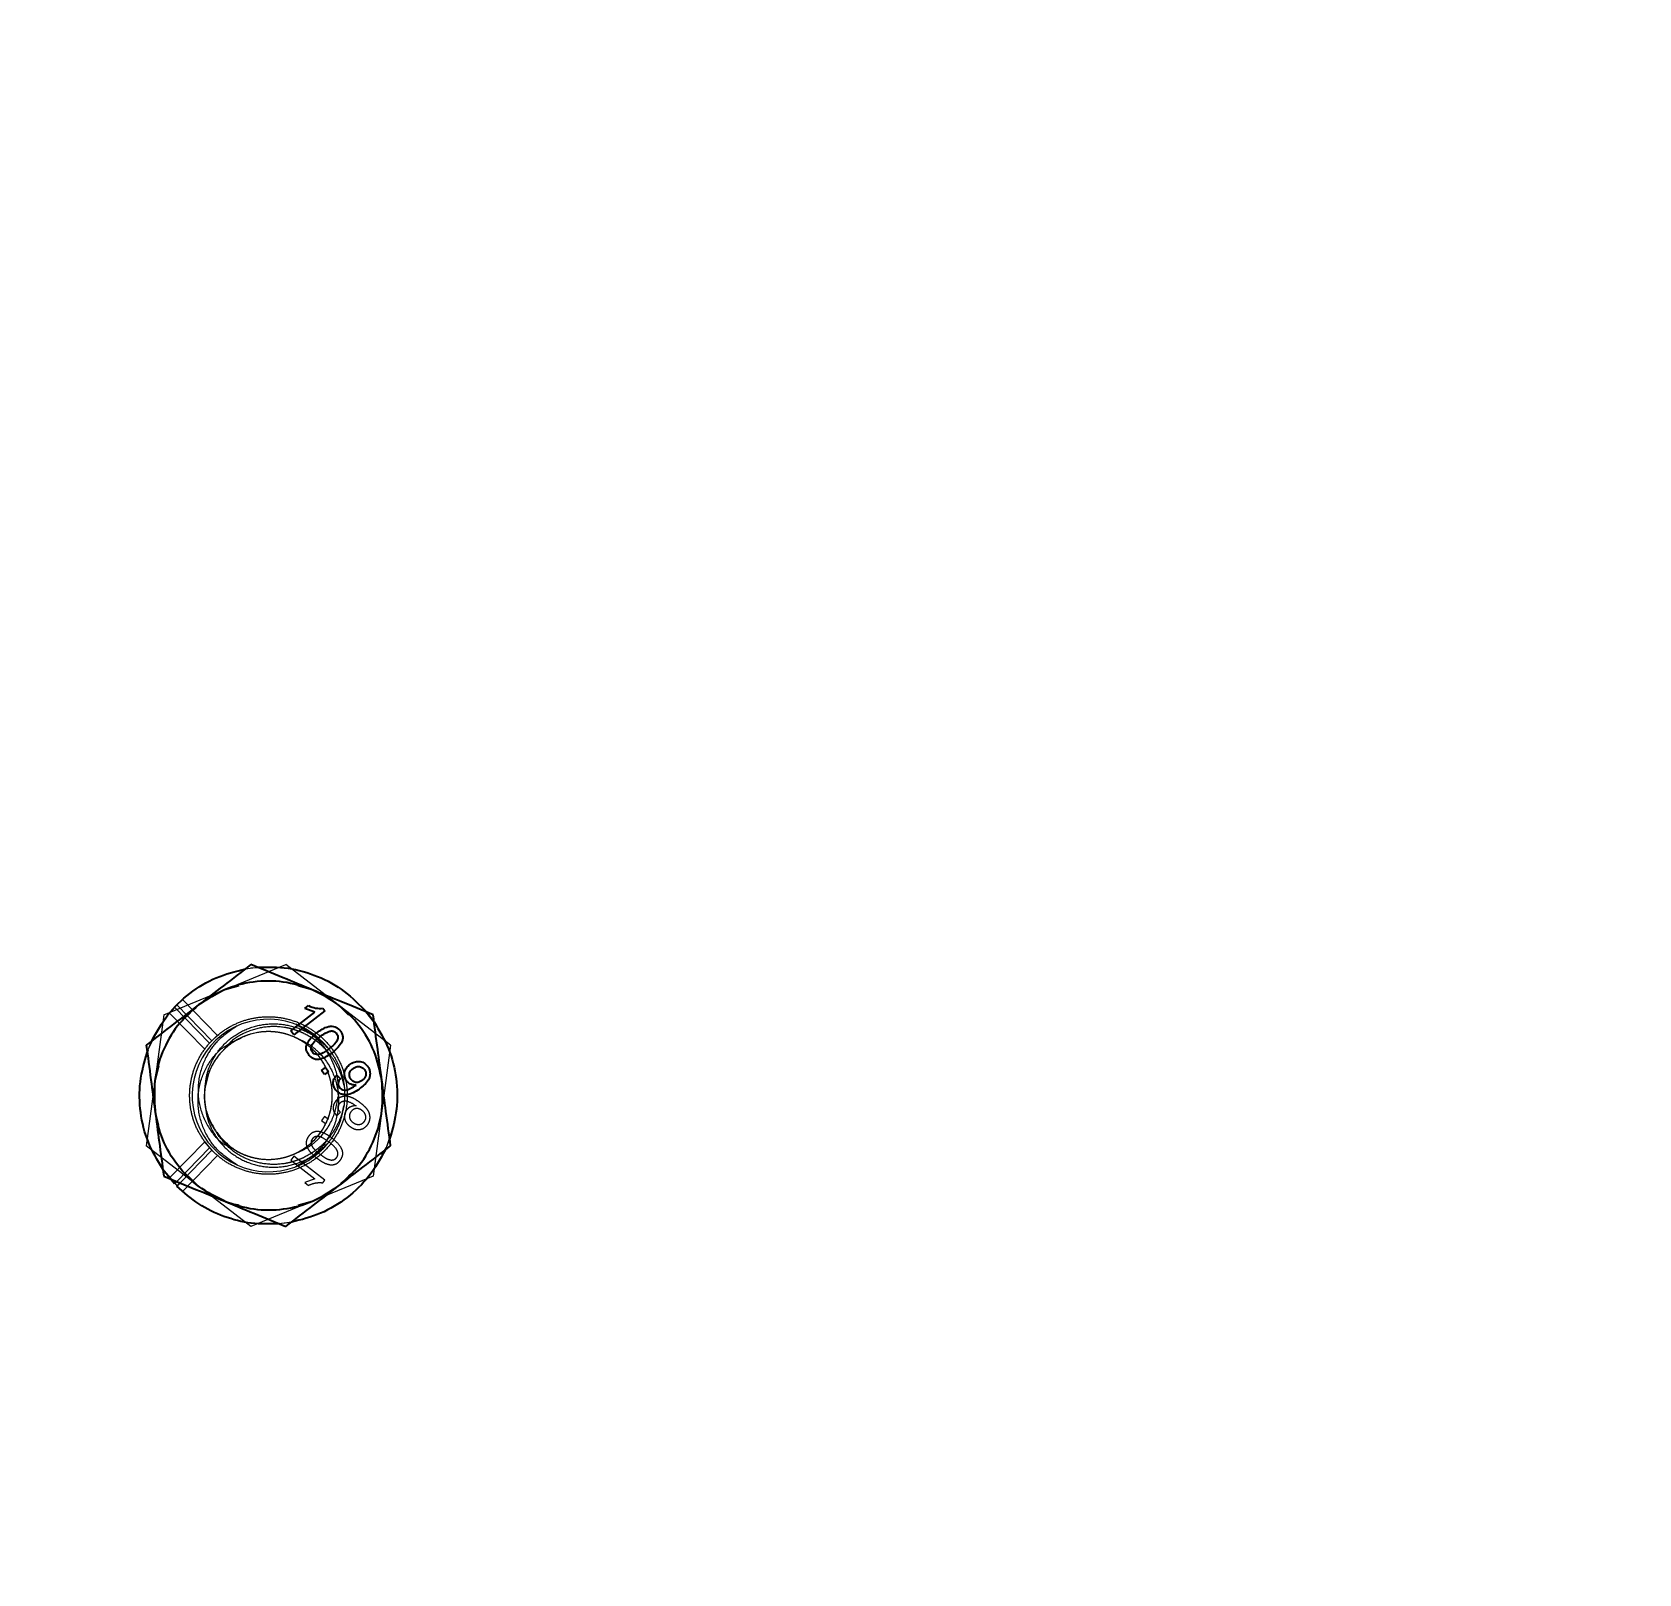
# Model space of a CAD drawing. Header units: millimetres. Extents: x 1293 to 41893, y 1011 to 26911.
# Drawn here: x 11366.4 to 11506.8, y 7464.4 to 7599.1 of the extents above; entities that cross this region are included whole.
import ezdxf

# ---------------------------------------------------------------- set-up
doc = ezdxf.new("R2010")
doc.units = ezdxf.units.MM
doc.header["$LTSCALE"] = 50
doc.linetypes.add('HIDDEN', pattern=[1.905, 1.27, -0.635])
doc.layers.add('CAPA_1', color=7, linetype='Continuous')
doc.layers.add('MAQUINAS', color=11, linetype='Continuous')
doc.styles.add('SLDTEXTSTYLE0', font='TXT', dxfattribs={"width": 0.75})
doc.dimstyles.new('SLDDIMSTYLE0', dxfattribs={"dimtxt": 100, "dimasz": 100, "dimexe": 0, "dimexo": 0.0625, "dimgap": 25, "dimtad": 2, "dimdec": 0, "dimlfac": 1.5, "dimrnd": 1e-09, "dimzin": 12, "dimdsep": 46, "dimtxsty": 'SLDTEXTSTYLE0', "dimsah": 1, "dimcen": 0.09, "dimadec": 0, "dimazin": 3, "dimtfac": 1, "dimtdec": 0, "dimtofl": 0, "dimtmove": 0, "dimatfit": 3, "dimfxl": 1, "dimfrac": 2, "dimtolj": 1, "dimtzin": 12, "dimarcsym": 0})

# ---------------------------------------------------------------- blocks, each defined once
blk = doc.blocks.new('_D_15')
at = {"layer": 'CAPA_1', "transparency": 16777216}
for p, q in [((6530.12, 8742.38), (6530.12, 9415.65)), ((16745.16, 6492), (16745.16, 9415.65)), ((6530.12, 9365.65), (16745.16, 9365.65))]:
    blk.add_line(p, q, dxfattribs=at)
for points in [[(6530.12, 9365.65), (6630.12, 9350.26), (6630.12, 9381.03)], [(16745.16, 9365.65), (16645.16, 9381.03), (16645.16, 9350.26)]]:
    blk.add_solid(points, dxfattribs=at)
at = {"layer": 'CAPA_1', "transparency": 16777216, "insert": (11452.92, 9494.55), "char_height": 100, "attachment_point": 1, "style": 'SLDTEXTSTYLE0'}
blk.add_mtext('15323', dxfattribs=at)

msp = doc.modelspace()

# ---------------------------------------------------------------- linework, layer by layer
at = {"layer": 'MAQUINAS', "linetype": 'HIDDEN', "lineweight": 18}
for p, q in [((11377.9100767, 7513.2202773), (11388.5848626, 7517.6228082)), ((11385.2911743, 7517.2850493), (11384.5555258, 7517.0998635)), ((11385.0560018, 7517.2537224), (11386.0948628, 7517.3921073)), ((11386.6355943, 7517.3740415), (11385.5128245, 7517.314575)), ((11397.7349592, 7510.5794379), (11388.5848626, 7517.6228082)), ((11383.2474697, 7515.4215427), (11382.1029432, 7514.7630813)), ((11383.2474697, 7515.4215427), (11384.4941222, 7515.7535401)), ((11389.6262244, 7515.7535401), (11390.8862419, 7515.4138537)), ((11378.8618327, 7513.8905154), (11378.5466577, 7513.4828181)), ((11381.9189397, 7510.7588164), (11378.8618327, 7513.8905154)), ((11379.0576644, 7514.0934968), (11379.5464017, 7514.5587791)), ((11382.1110155, 7510.9656453), (11379.0576644, 7514.0934968)), ((11379.9402317, 7514.8483422), (11379.5464017, 7514.5587791)), ((11379.5464017, 7514.5587791), (11382.6035087, 7511.4270801)), ((11393.1599109, 7514.101123), (11394.0707553, 7513.187489)), ((11377.9100767, 7513.2202773), (11376.3853874, 7501.774376)), ((11381.4924009, 7510.229818), (11378.413261, 7513.3840875)), ((11396.4075125, 7512.400596), (11395.4736515, 7513.6157442)), ((11395.6508911, 7513.4509781), (11396.2901665, 7512.6204906)), ((11377.1435781, 7511.3960519), (11376.6108627, 7510.3326349)), ((11382.1110155, 7510.9656453), (11382.6035087, 7511.4270801)), ((11382.6035087, 7511.4270801), (11382.7159914, 7511.5053336)), ((11384.924824, 7511.3216555), (11385.0525528, 7511.3876672)), ((11390.7479343, 7511.6960313), (11391.1266651, 7511.4597177)), ((11391.2785553, 7511.3170203), (11391.1266651, 7511.4597177)), ((11376.5351924, 7510.1491578), (11376.3567301, 7509.5061077)), ((11376.465284, 7509.9796512), (11376.8648696, 7510.9485237)), ((11397.7349592, 7510.5794379), (11396.2102699, 7499.1335366)), ((11377.4835401, 7508.7429581), (11377.147732, 7507.4973266)), ((11396.6368065, 7508.7429581), (11396.9726381, 7507.4819077)), ((11377.4835401, 7503.6108558), (11377.1477085, 7504.8719062)), ((11391.9595676, 7504.3446739), (11391.6917715, 7503.996778)), ((11392.3074635, 7504.0768778), (11391.9595676, 7504.3446739)), ((11393.0490436, 7504.3924949), (11393.3516293, 7504.7136112)), ((11393.4985957, 7504.5717367), (11393.6619678, 7505.2772778)), ((11394.6611216, 7505.3149143), (11394.726184, 7505.2622349)), ((11396.9726146, 7504.8564872), (11396.6368065, 7503.6108558)), ((11382.5406989, 7502.961592), (11382.8579939, 7502.5190955)), ((11391.6917715, 7503.996778), (11392.0396675, 7503.7289819)), ((11397.4239436, 7501.8137698), (11397.7752481, 7502.8984468)), ((11385.535484, 7494.7310057), (11376.3853874, 7501.774376)), ((11381.4924009, 7502.1239959), (11378.413261, 7498.9697264)), ((11381.9189397, 7501.5949975), (11379.0551145, 7498.6612963)), ((11382.1110155, 7501.3881686), (11379.336006, 7498.5454501)), ((11382.2139807, 7501.3004024), (11381.4693372, 7502.1630695)), ((11381.4924009, 7502.1239959), (11381.9189397, 7501.5949975)), ((11392.0783161, 7501.7881501), (11391.1266651, 7500.8940962)), ((11396.9827488, 7500.9673646), (11397.340751, 7501.6120533)), ((11397.6550627, 7502.3741627), (11397.255477, 7501.4052902)), ((11379.5464017, 7497.7950348), (11382.6035087, 7500.9267338)), ((11389.2816069, 7500.8657145), (11389.0138108, 7500.5178186)), ((11389.0138108, 7500.5178186), (11391.1283658, 7498.8901206)), ((11391.9951952, 7498.7769052), (11389.2816069, 7500.8657145)), ((11390.8818319, 7500.7534227), (11391.3275007, 7501.0717542)), ((11377.8098475, 7499.7714247), (11379.1175385, 7498.2117789)), ((11378.413261, 7498.9697264), (11377.8301801, 7499.7333233)), ((11380.9604357, 7498.2526908), (11380.0495913, 7499.1663249)), ((11396.2102699, 7499.1335366), (11385.535484, 7494.7310057)), ((11391.1283658, 7498.8901206), (11390.2462526, 7498.5718734)), ((11390.2462526, 7498.5718734), (11390.5669691, 7498.3249989)), ((11391.8228015, 7498.5529472), (11391.9951952, 7498.7769052)), ((11390.8728769, 7496.9322711), (11389.6262244, 7496.6002738)), ((11387.5861555, 7494.9721302), (11389.1281974, 7495.1197214)), ((11389.0643448, 7495.1000915), (11388.0254839, 7494.9617065))]:
    msp.add_line(p, q, dxfattribs=at)
at = {"layer": 'MAQUINAS', "linetype": 'Continuous', "lineweight": 25}
for p, q in [((11390.2462526, 7513.7819405), (11390.5669691, 7514.028815)), ((11389.0138108, 7511.8359953), (11391.1283658, 7513.4636933)), ((11391.9951952, 7513.5769087), (11389.2816069, 7511.4880993)), ((11391.1283658, 7513.4636933), (11390.2462526, 7513.7819405)), ((11391.8228015, 7513.8008667), (11391.9951952, 7513.5769087)), ((11389.2816069, 7511.4880993), (11389.0138108, 7511.8359953)), ((11391.6917715, 7508.3570359), (11392.0396675, 7508.624832)), ((11391.9595676, 7508.00914), (11391.6917715, 7508.3570359)), ((11392.3074635, 7508.276936), (11391.9595676, 7508.00914)), ((11392.0396675, 7508.624832), (11392.3074635, 7508.276936)), ((11393.0490436, 7507.961319), (11393.3516293, 7507.6402027)), ((11394.6611216, 7507.0388996), (11394.726184, 7507.091579)), ((11378.8618327, 7498.4632985), (11378.413261, 7498.9697264)), ((11379.0551145, 7498.6612963), (11378.8618327, 7498.4632985)), ((11379.336006, 7498.5454501), (11379.0576644, 7498.260317))]:
    msp.add_line(p, q, dxfattribs=at)
at = {"layer": 'MAQUINAS', "linetype": 'HIDDEN', "lineweight": 18}
msp.add_arc((11387.0601733, 7506.1769069), 6.6666667, 37.587605897, 307.587605897, dxfattribs=at)
at = {"layer": 'MAQUINAS', "linetype": 'Continuous', "lineweight": 25}
for points in [[(11376.8648696, 7510.9485237), (11377.3001956, 7511.7334687), (11378.1708476, 7513.3033588), (11380.1367911, 7515.171126), (11382.4453998, 7516.5937343), (11384.1858011, 7517.0337264), (11385.0560018, 7517.2537224)], [(11386.0948628, 7517.3921073), (11386.9923081, 7517.4075765), (11388.7871988, 7517.4385147), (11391.3877044, 7516.6698413), (11393.7740237, 7515.3818317), (11395.0252686, 7514.094596), (11395.6508911, 7513.4509781)], [(11390.8728769, 7515.4215427), (11390.0404437, 7515.6934749), (11388.3755772, 7516.2373392), (11385.7264607, 7516.1891388), (11383.1571018, 7515.5421948), (11381.6926577, 7514.5814803), (11380.9604357, 7514.101123)], [(11396.9726146, 7507.4973266), (11396.7918981, 7508.354201), (11396.4304652, 7510.0679499), (11395.0641641, 7512.3380519), (11393.2192148, 7514.23971), (11391.6549896, 7515.0275985), (11390.8728769, 7515.4215427)], [(11380.9604357, 7514.101123), (11380.3087189, 7513.5161808), (11379.0052853, 7512.3462963), (11377.7224699, 7510.0279938), (11376.9980603, 7507.4793918), (11377.0978415, 7505.7307888), (11377.147732, 7504.8564872)], [(11396.2901665, 7512.6204906), (11396.7522858, 7511.8510147), (11397.6765245, 7510.3120629), (11398.3110866, 7507.6756223), (11398.3887972, 7504.9650044), (11397.8996408, 7503.2377766), (11397.6550627, 7502.3741627)], [(11377.8301801, 7499.7333233), (11377.3680608, 7500.5027992), (11376.4438221, 7502.041751), (11375.80926, 7504.6781916), (11375.7315494, 7507.3888095), (11376.2207058, 7509.1160373), (11376.465284, 7509.9796512)], [(11393.1599109, 7498.2526908), (11393.8116277, 7498.8376331), (11395.1150613, 7500.0075176), (11396.3978768, 7502.32582), (11397.1222863, 7504.8744221), (11397.0225052, 7506.6230251), (11396.9726146, 7507.4973266)], [(11383.2474697, 7496.9322711), (11382.4653571, 7497.3262154), (11380.9011318, 7498.1141039), (11379.0561825, 7500.015762), (11377.6898814, 7502.285864), (11377.3284485, 7503.9996128), (11377.147732, 7504.8564872)], [(11397.255477, 7501.4052902), (11396.820151, 7500.6203452), (11395.949499, 7499.0504551), (11393.9835555, 7497.1826879), (11391.6749468, 7495.7600796), (11389.9345455, 7495.3200875), (11389.0643448, 7495.1000915)], [(11388.0254839, 7494.9617065), (11387.2013097, 7494.9428551), (11385.5529613, 7494.9051521), (11383.1470117, 7495.5383283), (11380.9042234, 7496.6150857), (11379.673184, 7497.7119066), (11379.0576644, 7498.260317)], [(11383.2474697, 7496.9322711), (11384.0799029, 7496.660339), (11385.7447694, 7496.1164747), (11388.3938859, 7496.1646751), (11390.9632448, 7496.811619), (11392.4276889, 7497.7723336), (11393.1599109, 7498.2526908)]]:
    msp.add_open_spline(points, degree=3, dxfattribs=at)
for points, knots in [([(11385.535484, 7517.6228082), (11384.7358223, 7517.0072613), (11383.2348739, 7515.8518926), (11381.684715, 7514.6586437), (11380.9604357, 7514.101123)], [0, 0, 0, 0, 0.5327709195, 1, 1, 1, 1]), ([(11390.8728769, 7515.4215427), (11390.0279103, 7515.7700267), (11388.2194469, 7516.5158792), (11386.468394, 7517.2380543), (11385.535484, 7517.6228082)], [0, 0, 0, 0, 0.4672290805, 1, 1, 1, 1]), ([(11396.2102699, 7513.2202773), (11395.2773599, 7513.6050311), (11393.526307, 7514.3272062), (11391.7178436, 7515.0730587), (11390.8728769, 7515.4215427)], [0, 0, 0, 0, 0.5327709195, 1, 1, 1, 1]), ([(11380.9604357, 7514.101123), (11380.2361564, 7513.5436024), (11378.6859974, 7512.3503535), (11377.185049, 7511.1949847), (11376.3853874, 7510.5794379)], [0, 0, 0, 0, 0.4672290805, 1, 1, 1, 1]), ([(11390.5669691, 7514.028815), (11390.7678488, 7513.9422677), (11391.1689137, 7513.7694725), (11391.6050906, 7513.790414), (11391.8228015, 7513.8008667)], [0, 0, 0, 0, 0.5008657323, 1, 1, 1, 1]), ([(11396.9726146, 7507.4973266), (11396.8519272, 7508.4033312), (11396.5936228, 7510.3424327), (11396.3435183, 7512.2199765), (11396.2102699, 7513.2202773)], [0, 0, 0, 0, 0.4672290805, 1, 1, 1, 1]), ([(11390.3807122, 7510.5292055), (11390.4253178, 7510.6431323), (11390.5145939, 7510.8711521), (11390.8198946, 7511.2583351), (11391.1016114, 7511.4924632), (11391.2894093, 7511.6485375)], [0, 0, 0, 0, 0.249753552, 0.499871473, 1, 1, 1, 1]), ([(11390.898904, 7509.9628565), (11390.8619333, 7510.0226013), (11390.7879715, 7510.1421239), (11390.7807377, 7510.3565989), (11390.8285737, 7510.5617749), (11391.0647182, 7510.9114773), (11391.3389484, 7511.1281622), (11391.5582925, 7511.3014784)], [0, 0, 0, 0, 0.1246963828, 0.2494616582, 0.3744323466, 0.4996371137, 1, 1, 1, 1]), ([(11391.2894093, 7511.6485375), (11391.4460742, 7511.7625139), (11391.7590176, 7511.9901856), (11392.2103752, 7512.1966551), (11392.5978945, 7512.2485662), (11392.8880681, 7512.1992668), (11393.1431289, 7512.0574458), (11393.2704512, 7511.9108164), (11393.3341756, 7511.837429)], [0, 0, 0, 0, 0.2504817087, 0.5003455958, 0.6317049057, 0.7502211388, 0.8749866995, 1, 1, 1, 1]), ([(11391.5582925, 7511.3014784), (11391.7110317, 7511.4126885), (11391.9401272, 7511.5794939), (11392.2758082, 7511.7603706), (11392.4616142, 7511.7988445), (11392.5543949, 7511.8180562)], [0, 0, 0, 0, 0.5003723119, 0.7505151407, 1, 1, 1, 1]), ([(11393.0181402, 7511.6002177), (11393.0556497, 7511.5406584), (11393.1306669, 7511.4215426), (11393.141939, 7511.2062647), (11393.0903527, 7511.0013955), (11392.8580511, 7510.648679), (11392.5822723, 7510.431505), (11392.3616807, 7510.2577906)], [0, 0, 0, 0, 0.1247447425, 0.2494837578, 0.3744708184, 0.4996480989, 1, 1, 1, 1]), ([(11392.5543949, 7511.8180562), (11392.5988917, 7511.8164463), (11392.6878566, 7511.8132276), (11392.815871, 7511.7718283), (11392.9309156, 7511.701425), (11392.9890618, 7511.6339575), (11393.0181402, 7511.6002177)], [0, 0, 0, 0, 0.2501584562, 0.5001555724, 0.7500324303, 1, 1, 1, 1]), ([(11393.3341756, 7511.837429), (11393.3883833, 7511.7567672), (11393.4967544, 7511.5955097), (11393.5705642, 7511.3088636), (11393.5468508, 7511.0141647), (11393.2993204, 7510.4824365), (11392.9263968, 7510.1637353), (11392.6283896, 7509.9090578)], [0, 0, 0, 0, 0.125373348, 0.2506437386, 0.375697515, 0.5011131747, 1, 1, 1, 1]), ([(11376.3853874, 7510.5794379), (11376.5186358, 7509.5791371), (11376.7687402, 7507.7015933), (11377.0270447, 7505.7624918), (11377.147732, 7504.8564872)], [0, 0, 0, 0, 0.5327709195, 1, 1, 1, 1]), ([(11390.5857977, 7509.7218401), (11390.5068158, 7509.8438028), (11390.3881917, 7510.0269805), (11390.3567757, 7510.2795923), (11390.3606237, 7510.4232119), (11390.3740161, 7510.4938747), (11390.3807122, 7510.5292055)], [0, 0, 0, 0, 0.4987953461, 0.7491482596, 0.8745764119, 1, 1, 1, 1]), ([(11392.6283896, 7509.9090578), (11392.471922, 7509.7950803), (11392.1593642, 7509.5674001), (11391.7119864, 7509.3640692), (11391.3257904, 7509.3102948), (11391.0347883, 7509.3567122), (11390.7763621, 7509.5017297), (11390.6493593, 7509.6484236), (11390.5857977, 7509.7218401)], [0, 0, 0, 0, 0.2504758129, 0.50034735438, 0.62576834082, 0.75017618309, 0.87496969665, 1, 1, 1, 1]), ([(11392.3616807, 7510.2577906), (11392.1380365, 7510.0898913), (11391.8584362, 7509.8799833), (11391.4598956, 7509.7426537), (11391.2492621, 7509.7473587), (11391.0443838, 7509.810751), (11390.9473833, 7509.9121693), (11390.898904, 7509.9628565)], [0, 0, 0, 0, 0.50040950251, 0.62561261367, 0.75057967349, 0.87534369202, 1, 1, 1, 1]), ([(11393.893498, 7507.4400821), (11393.85464, 7507.496743), (11393.7769502, 7507.6100264), (11393.7118628, 7507.8064107), (11393.6906009, 7508.0118933), (11393.7145578, 7508.216928), (11393.7788077, 7508.4141052), (11393.91466, 7508.6547869), (11394.070548, 7508.7917568), (11394.1741257, 7508.8827647)], [0, 0, 0, 0, 0.12507405846, 0.25006362429, 0.37326122469, 0.50019923817, 0.62429610088, 0.75036851371, 1, 1, 1, 1]), ([(11394.2881984, 7507.575099), (11394.2386544, 7507.6507777), (11394.1644236, 7507.7641652), (11394.1317027, 7507.9424987), (11394.1377952, 7508.0772984), (11394.1729675, 7508.208127), (11394.2547732, 7508.3696515), (11394.3561217, 7508.4603788), (11394.4234398, 7508.5206421)], [0, 0, 0, 0, 0.2495205461, 0.3738507837, 0.4998887841, 0.6240955932, 0.7503154422, 1, 1, 1, 1]), ([(11394.1741257, 7508.8827647), (11394.2953233, 7508.9635006), (11394.4779202, 7509.0851377), (11394.7618817, 7509.1524718), (11394.9807969, 7509.1586482), (11395.1942561, 7509.1195424), (11395.4656548, 7509.0105365), (11395.6151311, 7508.8510362), (11395.71505, 7508.7444167)], [0, 0, 0, 0, 0.2498688585, 0.3764535287, 0.5003476657, 0.6272386366, 0.7508240847, 1, 1, 1, 1]), ([(11394.4234398, 7508.5206421), (11394.5031897, 7508.5739978), (11394.6624796, 7508.6805687), (11394.9077908, 7508.7180132), (11395.0967012, 7508.6918906), (11395.2776533, 7508.6238009), (11395.3764495, 7508.5199987), (11395.4429499, 7508.4501287)], [0, 0, 0, 0, 0.2502503989, 0.4998417518, 0.6295762977, 0.7506653539, 1, 1, 1, 1]), ([(11395.71505, 7508.7444167), (11395.7674678, 7508.6654813), (11395.8722877, 7508.5076343), (11395.941743, 7508.2287519), (11395.9429947, 7507.9436709), (11395.8393185, 7507.5772177), (11395.5520796, 7507.1888917), (11395.258904, 7506.9528217), (11395.1119385, 7506.8344826)], [0, 0, 0, 0, 0.1250635897, 0.2500895576, 0.3751100052, 0.5001693996, 0.7494409524, 1, 1, 1, 1]), ([(11395.4429499, 7508.4501287), (11395.4919278, 7508.3719861), (11395.5651218, 7508.2552074), (11395.584806, 7508.0714325), (11395.5674095, 7507.9353892), (11395.5215226, 7507.804918), (11395.4269612, 7507.6471879), (11395.3223947, 7507.5569761), (11395.2529202, 7507.497039)], [0, 0, 0, 0, 0.2490168506, 0.3721383925, 0.4993654558, 0.6235619335, 0.7498926933, 1, 1, 1, 1]), ([(11392.9302686, 7506.6761198), (11392.8642858, 7506.7764766), (11392.7650663, 7506.9273849), (11392.7143825, 7507.1628949), (11392.7140372, 7507.4014878), (11392.809342, 7507.6943131), (11392.969059, 7507.8722234), (11393.0490436, 7507.961319)], [0, 0, 0, 0, 0.2498594906, 0.3757183909, 0.500481002, 0.7498462328, 1, 1, 1, 1]), ([(11395.1119385, 7506.8344826), (11394.9455793, 7506.7131442), (11394.6134263, 7506.4708797), (11394.1293019, 7506.2635778), (11393.7150453, 7506.2302963), (11393.4099558, 7506.2949343), (11393.1351317, 7506.4433582), (11392.9985754, 7506.5985109), (11392.9302686, 7506.6761198)], [0, 0, 0, 0, 0.25048494292, 0.50011851407, 0.62789918517, 0.75009236964, 0.87499367523, 1, 1, 1, 1]), ([(11393.3516293, 7507.6402027), (11393.3025256, 7507.5818399), (11393.2138442, 7507.4764364), (11393.1476316, 7507.3138052), (11393.1393462, 7507.1827233), (11393.1584729, 7507.0805284), (11393.1970028, 7506.9835163), (11393.2371239, 7506.9273028), (11393.2571831, 7506.8991979)], [0, 0, 0, 0, 0.27647679926, 0.49931795982, 0.62371842822, 0.74949618787, 0.87475616277, 1, 1, 1, 1]), ([(11393.2571831, 7506.8991979), (11393.3013933, 7506.8499506), (11393.3897765, 7506.751497), (11393.5705865, 7506.6629115), (11393.7689822, 7506.6322192), (11394.1581536, 7506.719301), (11394.4376671, 7506.8969109), (11394.6611216, 7507.0388996)], [0, 0, 0, 0, 0.1252073258, 0.2503100191, 0.3753386279, 0.5006201474, 1, 1, 1, 1]), ([(11394.726184, 7507.091579), (11394.6476847, 7507.0885179), (11394.4901928, 7507.0823766), (11394.261902, 7507.1505329), (11394.0508746, 7507.2628683), (11393.9458786, 7507.381099), (11393.893498, 7507.4400821)], [0, 0, 0, 0, 0.2489431768, 0.4994502947, 0.7502849385, 1, 1, 1, 1]), ([(11395.2529202, 7507.497039), (11395.1771695, 7507.4458975), (11395.0625563, 7507.3685188), (11394.8857158, 7507.3201143), (11394.7479982, 7507.3135439), (11394.6141667, 7507.3373017), (11394.4440828, 7507.4072088), (11394.3506761, 7507.5078094), (11394.2881984, 7507.575099)], [0, 0, 0, 0, 0.2499764907, 0.3782221672, 0.5003423322, 0.6274524307, 0.7508110927, 1, 1, 1, 1]), ([(11397.7349592, 7501.774376), (11397.6017109, 7502.7746767), (11397.3516064, 7504.6522206), (11397.0933019, 7506.591322), (11396.9726146, 7507.4973266)], [0, 0, 0, 0, 0.5327709195, 1, 1, 1, 1]), ([(11377.147732, 7504.8564872), (11377.2684194, 7503.9504826), (11377.5267239, 7502.0113812), (11377.7768283, 7500.1338374), (11377.9100767, 7499.1335366)], [0, 0, 0, 0, 0.46722908045, 1, 1, 1, 1]), ([(11393.1599109, 7498.2526908), (11393.8841903, 7498.8102115), (11395.4343492, 7500.0034604), (11396.9352976, 7501.1588291), (11397.7349592, 7501.774376)], [0, 0, 0, 0, 0.4672290805, 1, 1, 1, 1]), ([(11377.9100767, 7499.1335366), (11378.8429868, 7498.7487827), (11380.5940396, 7498.0266076), (11382.402503, 7497.2807551), (11383.2474697, 7496.9322711)], [0, 0, 0, 0, 0.5327709195, 1, 1, 1, 1]), ([(11388.5848626, 7494.7310057), (11389.3845243, 7495.3465525), (11390.8854727, 7496.5019213), (11392.4356316, 7497.6951702), (11393.1599109, 7498.2526908)], [0, 0, 0, 0, 0.5327709195, 1, 1, 1, 1]), ([(11383.2474697, 7496.9322711), (11384.0924364, 7496.5837872), (11385.9008997, 7495.8379346), (11387.6519526, 7495.1157596), (11388.5848626, 7494.7310057)], [0, 0, 0, 0, 0.4672290805, 1, 1, 1, 1])]:
    msp.add_open_spline(points, degree=3, knots=knots, dxfattribs=at)
at = {"layer": 'MAQUINAS', "linetype": 'HIDDEN', "lineweight": 18}
for points, knots in [([(11381.0725673, 7514.1702923), (11381.043086, 7514.153691), (11380.6296072, 7513.9208562), (11380.3288782, 7513.5406169), (11380.0495913, 7513.187489)], [0, 0, 0, 0, 0.0713006586, 1, 1, 1, 1]), ([(11381.5241185, 7506.9081117), (11381.5671738, 7507.2998), (11381.6522273, 7508.0735606), (11382.1639821, 7509.3899044), (11383.1073176, 7510.7060172), (11384.5679538, 7511.7908084), (11386.2351938, 7512.3891574), (11388.0012589, 7512.5068801), (11389.7294795, 7512.1199952), (11391.2314022, 7511.3485729), (11391.9967899, 7510.5875972), (11392.342984, 7510.2433987)], [0, 0, 0, 0, 0.0816774123, 0.1613496543, 0.2910356176, 0.4131482179, 0.5342213436, 0.6547650432, 0.7763459841, 0.8988385876, 1, 1, 1, 1]), ([(11384.3392991, 7512.2630624), (11383.7009362, 7511.8368141), (11382.6355649, 7511.1254432), (11381.5041168, 7509.4869595), (11380.8706237, 7507.6576487), (11380.877065, 7505.5031284), (11381.6525923, 7503.5096224), (11382.7633689, 7502.0707967), (11383.711067, 7501.640792), (11384.006737, 7501.5066359)], [0, 0, 0, 0, 0.1725440936, 0.2879608934, 0.445426375, 0.6059003852, 0.7652904453, 0.9267735537, 1, 1, 1, 1]), ([(11384.3392991, 7500.0907515), (11383.7009248, 7500.5170179), (11382.6355339, 7501.2284193), (11381.5042197, 7502.8666995), (11380.8700834, 7504.6969657), (11380.8791026, 7506.8476384), (11381.6450062, 7508.8555021), (11382.9512654, 7510.4528487), (11384.1453144, 7510.9654886), (11384.679051, 7511.1946373)], [0, 0, 0, 0, 0.1631924429, 0.2723539281, 0.4212854163, 0.5730624585, 0.7238143035, 0.8765457631, 1, 1, 1, 1]), ([(11382.6351841, 7502.7707312), (11382.7993175, 7502.5744898), (11383.2093857, 7502.0842037), (11383.8068163, 7501.616841), (11384.3536046, 7501.2873912), (11384.7381943, 7501.0908906), (11385.2269783, 7500.8917501), (11385.5960241, 7500.7841379), (11385.7984563, 7500.7371797), (11385.7987812, 7500.7371043), (11385.7992641, 7500.7369923), (11385.8001389, 7500.7367896), (11385.8017406, 7500.7364188), (11385.8047272, 7500.7357285), (11385.8104637, 7500.7344068), (11385.821994, 7500.7317665), (11385.8466916, 7500.7261817), (11385.9039274, 7500.7135943), (11386.0803718, 7500.6773595), (11386.6818798, 7500.5812466), (11387.3641684, 7500.5783787), (11388.0264081, 7500.6735507), (11388.4065527, 7500.7517939), (11388.8324006, 7500.8742415), (11389.2086742, 7501.0183283), (11389.4370738, 7501.1231004), (11389.6658282, 7501.2351829), (11389.9565498, 7501.394618), (11390.3559131, 7501.6605646), (11390.7310254, 7501.9597847), (11391.0607096, 7502.2726234), (11391.3818024, 7502.6295657), (11391.7102912, 7503.0647018), (11391.9630042, 7503.4897423), (11392.1029188, 7503.7766365), (11392.2086531, 7504.0082119), (11392.3323605, 7504.315891), (11392.472551, 7504.7749503), (11392.5728591, 7505.2443793), (11392.6359688, 7505.7480843), (11392.6517312, 7506.2510547), (11392.623462, 7506.7159767), (11392.5692827, 7507.1137996), (11392.5110177, 7507.399046), (11392.4685323, 7507.5677749), (11392.4123428, 7507.778783), (11392.3141497, 7508.088637), (11392.1407686, 7508.5073935), (11391.9587972, 7508.8664297), (11391.7789357, 7509.1687949), (11391.489973, 7509.5957274), (11391.030694, 7510.1387947), (11390.3645175, 7510.7059414), (11389.7045113, 7511.1116842), (11389.0893066, 7511.3915471), (11388.5035215, 7511.5833331), (11387.9127591, 7511.7059428), (11387.3118106, 7511.7660718), (11386.274716, 7511.7587078), (11384.7953405, 7511.4040818), (11383.1776499, 7510.3348485), (11381.9659922, 7508.7855162), (11381.67141, 7507.533914), (11381.5241185, 7506.9081117)], [0, 0, 0, 0, 0.02501834, 0.0625054019, 0.0734573446, 0.0875361826, 0.1047408828, 0.1250701816, 0.1250803606, 0.1250883981, 0.1251028376, 0.1251288994, 0.1251763215, 0.1252638199, 0.1254290468, 0.1257527295, 0.126422044, 0.1279084116, 0.1314910542, 0.1440579536, 0.1875385458, 0.1974735868, 0.2095663998, 0.2255093092, 0.2408045564, 0.2489692458, 0.2501056215, 0.2657484547, 0.28139119, 0.2970338275, 0.3126763676, 0.325838414, 0.3440073867, 0.3659743263, 0.3741241325, 0.3752533993, 0.3909020104, 0.4065504225, 0.4221986368, 0.4378466544, 0.4561990026, 0.4713845303, 0.4834020916, 0.4954853982, 0.4998684618, 0.5004379051, 0.5168673564, 0.5316456449, 0.544772468, 0.5562475569, 0.5660706773, 0.5952358297, 0.6255591057, 0.651347797, 0.6708426553, 0.6916214994, 0.7115649535, 0.7298045646, 0.7506541572, 0.81299025, 0.8753265878, 0.937663171, 1, 1, 1, 1]), ([(11393.6694391, 7507.0498619), (11393.5926133, 7507.3612003), (11393.4389499, 7507.9839248), (11393.0748928, 7508.779903), (11392.6523605, 7509.4803773), (11392.1608503, 7510.1154786), (11391.3753054, 7510.8876145), (11390.5572842, 7511.421178), (11389.8329202, 7511.7447017), (11389.4297521, 7511.8949524), (11388.9879685, 7512.025086), (11388.1316713, 7512.2033754), (11386.8381969, 7512.2405964), (11385.2032132, 7511.8083327), (11383.883254, 7511.0768469), (11383.312559, 7510.3693668), (11383.1007642, 7510.1068087)], [0, 0, 0, 0, 0.0699532526, 0.1399172068, 0.190192678, 0.2485512482, 0.3148798451, 0.4302467629, 0.4592136425, 0.4882059064, 0.5242061128, 0.559731996, 0.6792737536, 0.8024253148, 0.9266766132, 1, 1, 1, 1]), ([(11389.3392326, 7511.2747939), (11389.6922524, 7511.1266696), (11390.398274, 7510.8304285), (11391.6106427, 7509.9038542), (11392.7247656, 7508.3882355), (11393.2317497, 7506.4860901), (11393.1723956, 7504.5538148), (11392.5878884, 7502.8285606), (11391.3343706, 7501.0827246), (11390.1471986, 7500.3702328), (11389.4569881, 7499.9559968)], [0, 0, 0, 0, 0.0794973611, 0.1589907011, 0.315134871, 0.4619446366, 0.5603215007, 0.7147960453, 0.8341851173, 1, 1, 1, 1]), ([(11393.1640125, 7506.2660609), (11393.1697137, 7506.6863022), (11393.1855113, 7507.8507629), (11392.580443, 7509.5254745), (11391.3368074, 7511.2710169), (11390.1480945, 7511.9835545), (11389.4569881, 7512.3978171)], [0, 0, 0, 0, 0.1655470056, 0.4587197365, 0.6853047724, 1, 1, 1, 1]), ([(11381.5241185, 7505.4457022), (11381.5671734, 7505.0540159), (11381.6522263, 7504.2802576), (11382.1639789, 7502.9639156), (11383.1073124, 7501.6478021), (11384.5679467, 7500.5630093), (11386.2351849, 7499.9646584), (11388.0012488, 7499.8469331), (11389.729469, 7500.2338149), (11391.2313961, 7501.005236), (11391.9967869, 7501.766214), (11392.342984, 7502.1104152)], [0, 0, 0, 0, 0.0816770011, 0.1613491513, 0.291035136, 0.4131476663, 0.5342207305, 0.6547643612, 0.776345221, 0.8988377529, 1, 1, 1, 1]), ([(11389.3392326, 7501.07902), (11389.6925374, 7501.2271232), (11390.399129, 7501.5233221), (11391.6058493, 7502.4503145), (11392.7579928, 7503.957741), (11393.0318872, 7505.3946128), (11393.1640125, 7506.087753)], [0, 0, 0, 0, 0.1725736883, 0.3451386477, 0.6840980162, 1, 1, 1, 1]), ([(11392.9302686, 7505.677694), (11392.8642891, 7505.5773368), (11392.7650115, 7505.426332), (11392.7143564, 7505.1908033), (11392.7140813, 7504.9522163), (11392.8093395, 7504.6595004), (11392.9690582, 7504.4815903), (11393.0490436, 7504.3924949)], [0, 0, 0, 0, 0.2498591948, 0.3759561593, 0.5004815934, 0.749846529, 1, 1, 1, 1]), ([(11395.1119385, 7505.5193312), (11394.945579, 7505.6406695), (11394.6134254, 7505.8829335), (11394.1291961, 7506.0902847), (11393.714921, 7506.1235113), (11393.4098531, 7506.0588231), (11393.1351314, 7505.9104558), (11392.9985753, 7505.755303), (11392.9302686, 7505.677694)], [0, 0, 0, 0, 0.25048492591, 0.50011848011, 0.62803988226, 0.75009238661, 0.87499368372, 1, 1, 1, 1]), ([(11393.3516293, 7504.7136112), (11393.3024725, 7504.7720049), (11393.2137808, 7504.8773624), (11393.1474482, 7505.0402857), (11393.1396451, 7505.1709913), (11393.1632745, 7505.3082721), (11393.219664, 7505.3961475), (11393.2571831, 7505.454616)], [0, 0, 0, 0, 0.2770742738, 0.4999140274, 0.6248342849, 0.7503808481, 1, 1, 1, 1]), ([(11393.2571831, 7505.454616), (11393.3013933, 7505.5038633), (11393.3897765, 7505.6023169), (11393.5705865, 7505.6909024), (11393.7689822, 7505.7215946), (11394.1581536, 7505.6345129), (11394.4376671, 7505.456903), (11394.6611216, 7505.3149143)], [0, 0, 0, 0, 0.1252073258, 0.2503100191, 0.3753386279, 0.5006201474, 1, 1, 1, 1]), ([(11395.71505, 7503.6093972), (11395.7674678, 7503.6883325), (11395.8722877, 7503.8461795), (11395.941743, 7504.125062), (11395.9429947, 7504.4101429), (11395.8393185, 7504.7765962), (11395.5520796, 7505.1649222), (11395.258904, 7505.4009922), (11395.1119385, 7505.5193312)], [0, 0, 0, 0, 0.1250635897, 0.2500895576, 0.3751100052, 0.5001693996, 0.7494409524, 1, 1, 1, 1]), ([(11393.6694391, 7505.303952), (11393.5926133, 7504.9926136), (11393.4389499, 7504.3698891), (11393.0748928, 7503.5739108), (11392.6523605, 7502.8734366), (11392.1608503, 7502.2383352), (11391.3753056, 7501.4661996), (11390.5572834, 7500.932635), (11389.8329209, 7500.609113), (11389.4297491, 7500.4588583), (11388.9879828, 7500.328743), (11388.1315671, 7500.150328), (11386.8397018, 7500.114812), (11385.1975924, 7500.5395256), (11383.6942928, 7501.4157633), (11382.9883317, 7502.3189328), (11382.6351841, 7502.7707312)], [0, 0, 0, 0, 0.0665558736, 0.1331219292, 0.1809557008, 0.2364800043, 0.2995872588, 0.4093512185, 0.4369112805, 0.464495494, 0.4987472993, 0.5325478177, 0.6462838602, 0.7634543911, 0.8816712488, 1, 1, 1, 1]), ([(11391.1266651, 7500.8940962), (11391.3602265, 7501.0878094), (11391.661061, 7501.3373182), (11391.9591306, 7501.6539641), (11392.1435731, 7501.8602221), (11392.3556935, 7502.1192681), (11392.6093713, 7502.473438), (11392.9910288, 7503.0896149), (11393.4253843, 7504.0187041), (11393.5880876, 7504.8755368), (11393.6694391, 7505.303952)], [0, 0, 0, 0, 0.1741680577, 0.2243339504, 0.2498477307, 0.3332575433, 0.4166697768, 0.5000844782, 0.7500429764, 1, 1, 1, 1]), ([(11393.893498, 7504.9137318), (11393.8733305, 7504.8859958), (11393.8329938, 7504.8305217), (11393.7673821, 7504.7099762), (11393.7113834, 7504.54761), (11393.6907218, 7504.341709), (11393.7145769, 7504.1366779), (11393.7788661, 7503.939589), (11393.9147454, 7503.6989508), (11394.0705459, 7503.5620584), (11394.1741257, 7503.4710492)], [0, 0, 0, 0, 0.0626107389, 0.1252263593, 0.2501941382, 0.3735862588, 0.5002863049, 0.6245798583, 0.750412027, 1, 1, 1, 1]), ([(11394.726184, 7505.2622349), (11394.6474935, 7505.2652925), (11394.4891984, 7505.2714432), (11394.2606655, 7505.2027067), (11394.0500321, 7505.0901566), (11393.9456226, 7504.9724799), (11393.893498, 7504.9137318)], [0, 0, 0, 0, 0.24954045912, 0.50197970722, 0.75137177365, 1, 1, 1, 1]), ([(11394.2881984, 7504.7787148), (11394.2386542, 7504.7030362), (11394.1644871, 7504.5897464), (11394.1317102, 7504.4114358), (11394.1377622, 7504.2767366), (11394.1729187, 7504.1457904), (11394.2546957, 7503.9842384), (11394.3561237, 7503.8934359), (11394.4234398, 7503.8331718)], [0, 0, 0, 0, 0.2495203093, 0.3735284255, 0.4998883672, 0.623789863, 0.7503156792, 1, 1, 1, 1]), ([(11395.2529202, 7504.8567749), (11395.1771694, 7504.9079175), (11395.0626492, 7504.9852349), (11394.8858299, 7505.0336755), (11394.7482334, 7505.0402847), (11394.6142926, 7505.0165491), (11394.4441709, 7504.9466963), (11394.3506767, 7504.8460036), (11394.2881984, 7504.7787148)], [0, 0, 0, 0, 0.2499766017, 0.3779151287, 0.5003420213, 0.627106401, 0.7508109821, 1, 1, 1, 1]), ([(11395.4429499, 7503.9036852), (11395.4919307, 7503.9818275), (11395.5650712, 7504.0985133), (11395.5847971, 7504.2822687), (11395.5674634, 7504.4182031), (11395.5215765, 7504.5487812), (11395.4270542, 7504.7065459), (11395.3223946, 7504.7968379), (11395.2529202, 7504.8567749)], [0, 0, 0, 0, 0.249017166, 0.3718446562, 0.4993648037, 0.6232259432, 0.7498923764, 1, 1, 1, 1]), ([(11390.5857977, 7502.6319738), (11390.5074947, 7502.5100761), (11390.3898902, 7502.3269959), (11390.349217, 7502.0378398), (11390.3702136, 7501.895687), (11390.3807122, 7501.8246084)], [0, 0, 0, 0, 0.4990363131, 0.7495101716, 1, 1, 1, 1]), ([(11392.6283896, 7502.444756), (11392.4719217, 7502.558746), (11392.1593634, 7502.7864508), (11391.7116811, 7502.9897675), (11391.3254318, 7503.0437399), (11391.0345117, 7502.9968841), (11390.7763599, 7502.8520986), (11390.6493585, 7502.7053951), (11390.5857977, 7502.6319738)], [0, 0, 0, 0, 0.2504715078, 0.5003387545, 0.6261880614, 0.750180477, 0.8749718456, 1, 1, 1, 1]), ([(11394.1741257, 7503.4710492), (11394.2953235, 7503.3903148), (11394.478018, 7503.2686151), (11394.7620004, 7503.2013206), (11394.981038, 7503.1951844), (11395.1943835, 7503.2343082), (11395.465745, 7503.3433694), (11395.6151318, 7503.5027767), (11395.71505, 7503.6093972)], [0, 0, 0, 0, 0.2498687718, 0.3766540304, 0.5003478215, 0.6274593765, 0.7508241712, 1, 1, 1, 1]), ([(11394.4234398, 7503.8331718), (11394.5031896, 7503.7798156), (11394.6624791, 7503.6732438), (11394.9076804, 7503.6358222), (11395.0965912, 7503.6618903), (11395.2775742, 7503.7299368), (11395.3764486, 7503.833817), (11395.4429499, 7503.9036852)], [0, 0, 0, 0, 0.250250228, 0.4998414106, 0.6292883971, 0.7506655241, 1, 1, 1, 1]), ([(11390.3807122, 7501.8246084), (11390.4253178, 7501.7106816), (11390.5145939, 7501.4826618), (11390.8198946, 7501.0954788), (11391.1016114, 7500.8613506), (11391.2894093, 7500.7052764)], [0, 0, 0, 0, 0.249753552, 0.499871473, 1, 1, 1, 1]), ([(11390.898904, 7502.3909574), (11390.8619333, 7502.3312126), (11390.7879715, 7502.21169), (11390.7807377, 7501.997215), (11390.8285737, 7501.7920389), (11391.0647182, 7501.4423366), (11391.3389484, 7501.2256517), (11391.5582925, 7501.0523354)], [0, 0, 0, 0, 0.1246963828, 0.2494616582, 0.3744323466, 0.4996371137, 1, 1, 1, 1]), ([(11392.3616807, 7502.0960233), (11392.1380365, 7502.2639226), (11391.8584362, 7502.4738306), (11391.4598956, 7502.6111602), (11391.2492621, 7502.6064552), (11391.0443838, 7502.5430629), (11390.9473833, 7502.4416446), (11390.898904, 7502.3909574)], [0, 0, 0, 0, 0.5004095025, 0.6256126137, 0.7505796735, 0.875343692, 1, 1, 1, 1]), ([(11393.0181402, 7500.7535962), (11393.0556497, 7500.8131555), (11393.1306669, 7500.9322712), (11393.141939, 7501.1475492), (11393.0903527, 7501.3524184), (11392.8580511, 7501.7051349), (11392.5822723, 7501.9223089), (11392.3616807, 7502.0960233)], [0, 0, 0, 0, 0.1247447425, 0.2494837578, 0.3744708184, 0.4996480989, 1, 1, 1, 1]), ([(11393.3341756, 7500.5163849), (11393.3883833, 7500.5970467), (11393.4967544, 7500.7583042), (11393.5705642, 7501.0449502), (11393.5468508, 7501.3396492), (11393.2993204, 7501.8713774), (11392.9263968, 7502.1900785), (11392.6283896, 7502.444756)], [0, 0, 0, 0, 0.125373348, 0.2506437386, 0.375697515, 0.5011131747, 1, 1, 1, 1]), ([(11391.2894093, 7500.7052764), (11391.4460746, 7500.5912998), (11391.7590187, 7500.3636278), (11392.2104872, 7500.1571074), (11392.5980303, 7500.1052393), (11392.8881786, 7500.1546112), (11393.1431292, 7500.2963675), (11393.2704513, 7500.4429973), (11393.3341756, 7500.5163849)], [0, 0, 0, 0, 0.2504815493, 0.5003452774, 0.6318664681, 0.7502212978, 0.8749867791, 1, 1, 1, 1]), ([(11391.5582925, 7501.0523354), (11391.7110317, 7500.9411254), (11391.9401272, 7500.77432), (11392.2758082, 7500.5934433), (11392.4616142, 7500.5549694), (11392.5543949, 7500.5357577)], [0, 0, 0, 0, 0.5003723119, 0.7505151407, 1, 1, 1, 1]), ([(11392.5543949, 7500.5357577), (11392.5988668, 7500.5373873), (11392.6877819, 7500.5406453), (11392.8161696, 7500.5817496), (11392.9108877, 7500.6413712), (11392.9761319, 7500.7018534), (11393.0041371, 7500.7363482), (11393.0181402, 7500.7535962)], [0, 0, 0, 0, 0.2500549443, 0.4999486155, 0.749722078, 0.8748570557, 1, 1, 1, 1]), ([(11390.5669691, 7498.3249989), (11390.7678488, 7498.4115461), (11391.1689137, 7498.5843414), (11391.6050906, 7498.5633998), (11391.8228015, 7498.5529472)], [0, 0, 0, 0, 0.5008657323, 1, 1, 1, 1]), ([(11394.0707553, 7499.1663249), (11393.7914685, 7498.813197), (11393.4907394, 7498.4329577), (11393.0772606, 7498.2001229), (11393.0477793, 7498.1835216)], [0, 0, 0, 0, 0.9286993414, 1, 1, 1, 1]), ([(11384.4941222, 7496.6002738), (11384.048661, 7496.6655794), (11383.5689996, 7496.7358987), (11383.1606193, 7496.9775644), (11383.1315015, 7496.9947954)], [0, 0, 0, 0, 0.9286993414, 1, 1, 1, 1])]:
    msp.add_open_spline(points, degree=3, knots=knots, dxfattribs=at)
for points in [[(11381.4924009, 7502.1239959), (11381.2528461, 7502.4947189), (11380.7737364, 7503.2361651), (11380.3408839, 7504.4962947), (11380.1402411, 7505.8074858), (11380.197805, 7507.1351161), (11380.5064699, 7508.4267696), (11381.0562313, 7509.6359583), (11381.82653, 7510.7179901), (11382.7891577, 7511.6331758), (11383.9087172, 7512.3478687), (11385.1440775, 7512.8358124), (11386.4498437, 7513.0790763), (11387.7780364, 7513.0687222), (11389.0798514, 7512.8051303), (11390.307454, 7512.2979863), (11391.4157362, 7511.5659251), (11392.3639745, 7510.635846), (11393.1173262, 7509.5419245), (11393.6481097, 7508.3243564), (11393.9368213, 7507.027881), (11393.9728526, 7505.7001367), (11393.7548795, 7504.3899112), (11393.2909115, 7503.1453485), (11392.5979965, 7502.0121791), (11391.7015972, 7501.0320426), (11390.6346452, 7500.240948), (11389.4363684, 7499.6679859), (11388.1507117, 7499.3341271), (11386.8252347, 7499.2519472), (11385.507453, 7499.4233158), (11384.2502241, 7499.8462283), (11383.0831893, 7500.4891262), (11382.4350735, 7501.0884878), (11382.1110155, 7501.3881686)], [(11382.6351841, 7502.7707312), (11382.2558878, 7503.4010804), (11381.4972951, 7504.6617789), (11381.3868116, 7506.9224387), (11382.0916792, 7509.0323672), (11383.5659148, 7510.7175537), (11385.5686469, 7511.7087948), (11387.7993812, 7511.8585726), (11389.9173272, 7511.1431755), (11391.6003691, 7509.671764), (11392.5921714, 7507.6682648), (11392.7418489, 7505.4377749), (11392.0262921, 7503.3196182), (11390.5556195, 7501.6371744), (11388.5493243, 7500.6431906), (11386.3292793, 7500.5016409), (11384.1721393, 7501.1868682), (11383.1475025, 7502.2427768), (11382.6351841, 7502.7707312)], [(11392.342984, 7510.2433987), (11392.5902884, 7509.8815399), (11393.0848972, 7509.1578222), (11393.5349298, 7507.915659), (11393.7677133, 7506.6151551), (11393.7021972, 7505.7410197), (11393.6694391, 7505.303952)], [(11382.6351841, 7502.7707312), (11382.428037, 7503.0738314), (11382.0137427, 7503.680032), (11381.6367862, 7504.720493), (11381.4418021, 7505.8098214), (11381.4966797, 7506.5420149), (11381.5241185, 7506.9081117)]]:
    msp.add_open_spline(points, degree=3, dxfattribs=at)

# ---------------------------------------------------------------- dimensions: what is measured, and where the dimension line sits
at = {"layer": 'CAPA_1'}
dim = msp.add_linear_dim(base=(16745.1618891, 9365.6463094), p1=(6530.1246702, 8678.8772747), p2=(16745.1618891, 6428.5014528), dimstyle='SLDDIMSTYLE0', dxfattribs=at)
dim.commit()
dim.dimension.update_dxf_attribs({"geometry": '_D_15', "text_midpoint": (11637.6432797, 9365.6463094), "dimtype": 160})

doc.saveas('drawing.dxf')
